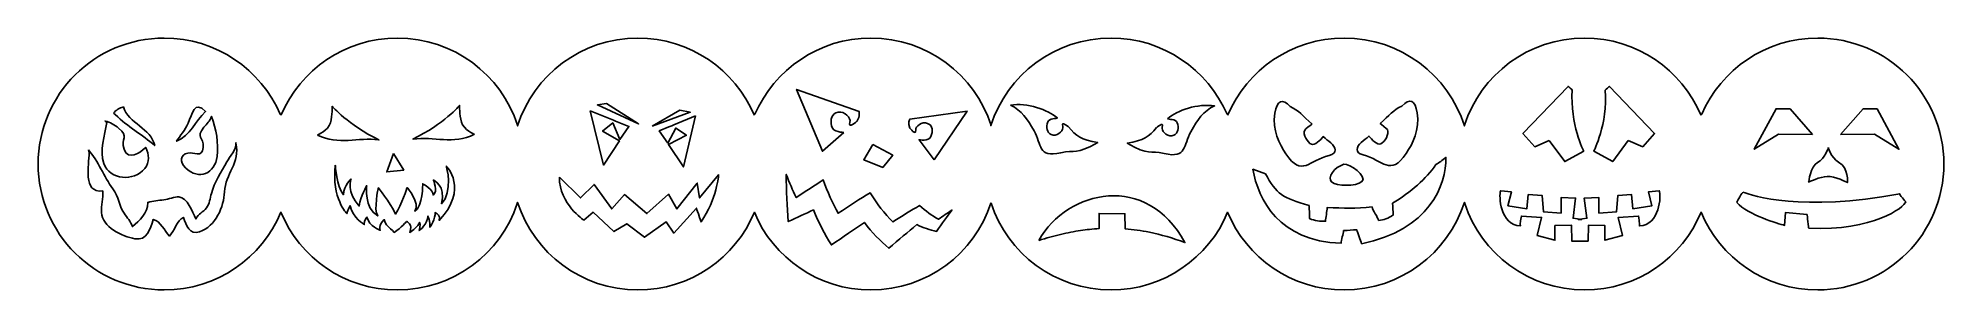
# Model space of a CAD drawing. Header units: centimetres. Extents: x -11.2 to 11.2, y -1.5 to 1.5.
import ezdxf

# ---------------------------------------------------------------- set-up
doc = ezdxf.new("R2010")
doc.units = ezdxf.units.CM
doc.header["$MEASUREMENT"] = 0
doc.layers.add('Camada 1', color=7, linetype='Continuous')

msp = doc.modelspace()

# ---------------------------------------------------------------- linework, layer by layer
at = {"layer": 'Camada 1'}
msp.add_open_spline([(0.00056, -0.46155), (0.19482, -1.05789), (0.75536, -1.48893), (1.41658, -1.48893), (1.41658, -1.48893), (2.03679, -1.48893), (2.56836, -1.10973), (2.79223, -0.57051), (2.79223, -0.57051), (2.79223, -0.57051), (2.7913, -0.57011), (2.7913, -0.57011), (2.7913, -0.57011), (3.01506, -1.10952), (3.54682, -1.48893), (4.16716, -1.48893), (4.16716, -1.48893), (4.83126, -1.48893), (5.39379, -1.05409), (5.5857, -0.45367), (5.5857, -0.45367), (5.5857, -0.45367), (5.58948, -0.46632), (5.58948, -0.46632), (5.58948, -0.46632), (5.78517, -1.06023), (6.34447, -1.48893), (7.00394, -1.48893), (7.00394, -1.48893), (7.62428, -1.48893), (8.15602, -1.10952), (8.3798, -0.57011), (8.3798, -0.57011), (8.3798, -0.57011), (8.37882, -0.57051), (8.37882, -0.57051), (8.37882, -0.57051), (8.60271, -1.10973), (9.13431, -1.48893), (9.75452, -1.48893), (9.75452, -1.48893), (10.57682, -1.48893), (11.24344, -0.82229), (11.24344, -0.00001), (11.24344, -0.00001), (11.24342, 0.82234), (10.5768, 1.48893), (9.7545, 1.48893), (9.7545, 1.48893), (9.14106, 1.48893), (8.61428, 1.11796), (8.38623, 0.58816), (8.38623, 0.58816), (8.38623, 0.58816), (8.37581, 0.57959), (8.37581, 0.57959), (8.37581, 0.57959), (8.1498, 1.11396), (7.62066, 1.48893), (7.00392, 1.48893), (7.00392, 1.48893), (6.34159, 1.48893), (5.7803, 1.05649), (5.58692, 0.45859), (5.58692, 0.45859), (5.58692, 0.45859), (5.58687, 0.44986), (5.58687, 0.44986), (5.58687, 0.44986), (5.3962, 1.05226), (4.83267, 1.48893), (4.16713, 1.48893), (4.16713, 1.48893), (3.55039, 1.48893), (3.02122, 1.11396), (2.79519, 0.57958), (2.79519, 0.57958), (2.79519, 0.57958), (2.78477, 0.58815), (2.78477, 0.58815), (2.78477, 0.58815), (2.55672, 1.11796), (2.02999, 1.48893), (1.41655, 1.48893), (1.41655, 1.48893), (0.75242, 1.48893), (0.18992, 1.05417), (-0.00199, 0.45372), (-0.00199, 0.45372), (-0.00199, 0.45372), (0.00158, 0.45488), (0.00158, 0.45488), (0.00158, 0.45488), (-0.19063, 1.05472), (-0.75287, 1.48893), (-1.41653, 1.48893), (-1.41653, 1.48893), (-2.02997, 1.48893), (-2.55673, 1.11796), (-2.78477, 0.58816), (-2.78477, 0.58816), (-2.78477, 0.58816), (-2.79519, 0.57959), (-2.79519, 0.57959), (-2.79519, 0.57959), (-3.02125, 1.11396), (-3.55039, 1.48893), (-4.16713, 1.48893), (-4.16713, 1.48893), (-4.83266, 1.48893), (-5.3962, 1.05226), (-5.58688, 0.44986), (-5.58688, 0.44986), (-5.58688, 0.44986), (-5.58691, 0.45859), (-5.58691, 0.45859), (-5.58691, 0.45859), (-5.7803, 1.05649), (-6.34159, 1.48893), (-7.00392, 1.48893), (-7.00392, 1.48893), (-7.62066, 1.48893), (-8.1498, 1.11396), (-8.37584, 0.57958), (-8.37584, 0.57958), (-8.37584, 0.57958), (-8.38626, 0.58815), (-8.38626, 0.58815), (-8.38626, 0.58815), (-8.6143, 1.11796), (-9.14109, 1.48893), (-9.7545, 1.48893), (-9.7545, 1.48893), (-10.57682, 1.48893), (-11.24342, 0.82234), (-11.24342, 0.00001), (-11.24342, 0.00001), (-11.24342, -0.82226), (-10.57683, -1.48891), (-9.7545, -1.48891), (-9.7545, -1.48891), (-9.13432, -1.48891), (-8.60269, -1.10971), (-8.37883, -0.57049), (-8.37883, -0.57049), (-8.37883, -0.57049), (-8.37978, -0.57009), (-8.37978, -0.57009), (-8.37978, -0.57009), (-8.156, -1.1095), (-7.62426, -1.48891), (-7.00392, -1.48891), (-7.00392, -1.48891), (-6.34447, -1.48891), (-5.78514, -1.06021), (-5.58948, -0.4663), (-5.58948, -0.4663), (-5.58948, -0.4663), (-5.5857, -0.45365), (-5.5857, -0.45365), (-5.5857, -0.45365), (-5.39382, -1.05407), (-4.83127, -1.48891), (-4.16716, -1.48891), (-4.16716, -1.48891), (-3.54682, -1.48891), (-3.01508, -1.1095), (-2.7913, -0.57009), (-2.7913, -0.57009), (-2.7913, -0.57009), (-2.79225, -0.57049), (-2.79225, -0.57049), (-2.79225, -0.57049), (-2.56839, -1.10971), (-2.03676, -1.48891), (-1.41655, -1.48891), (-1.41655, -1.48891), (-0.75525, -1.48891), (-0.19462, -1.05774), (-0.00047, -0.46127), (-0.00047, -0.46127), (-0.00047, -0.46127), (0.00056, -0.46155), (0.00056, -0.46155)], degree=3, knots=[0, 0, 0, 0, 0.0212766, 0.0212766, 0.0212766, 0.0212766, 0.04255319, 0.04255319, 0.04255319, 0.04255319, 0.06382979, 0.06382979, 0.06382979, 0.06382979, 0.08510638, 0.08510638, 0.08510638, 0.08510638, 0.10638298, 0.10638298, 0.10638298, 0.10638298, 0.12765957, 0.12765957, 0.12765957, 0.12765957, 0.14893617, 0.14893617, 0.14893617, 0.14893617, 0.17021277, 0.17021277, 0.17021277, 0.17021277, 0.19148936, 0.19148936, 0.19148936, 0.19148936, 0.21276596, 0.21276596, 0.21276596, 0.21276596, 0.23404255, 0.23404255, 0.23404255, 0.23404255, 0.25531915, 0.25531915, 0.25531915, 0.25531915, 0.27659574, 0.27659574, 0.27659574, 0.27659574, 0.29787234, 0.29787234, 0.29787234, 0.29787234, 0.31914894, 0.31914894, 0.31914894, 0.31914894, 0.34042553, 0.34042553, 0.34042553, 0.34042553, 0.36170213, 0.36170213, 0.36170213, 0.36170213, 0.38297872, 0.38297872, 0.38297872, 0.38297872, 0.40425532, 0.40425532, 0.40425532, 0.40425532, 0.42553191, 0.42553191, 0.42553191, 0.42553191, 0.44680851, 0.44680851, 0.44680851, 0.44680851, 0.46808511, 0.46808511, 0.46808511, 0.46808511, 0.4893617, 0.4893617, 0.4893617, 0.4893617, 0.5106383, 0.5106383, 0.5106383, 0.5106383, 0.53191489, 0.53191489, 0.53191489, 0.53191489, 0.55319149, 0.55319149, 0.55319149, 0.55319149, 0.57446809, 0.57446809, 0.57446809, 0.57446809, 0.59574468, 0.59574468, 0.59574468, 0.59574468, 0.61702128, 0.61702128, 0.61702128, 0.61702128, 0.63829787, 0.63829787, 0.63829787, 0.63829787, 0.65957447, 0.65957447, 0.65957447, 0.65957447, 0.68085106, 0.68085106, 0.68085106, 0.68085106, 0.70212766, 0.70212766, 0.70212766, 0.70212766, 0.72340426, 0.72340426, 0.72340426, 0.72340426, 0.74468085, 0.74468085, 0.74468085, 0.74468085, 0.76595745, 0.76595745, 0.76595745, 0.76595745, 0.78723404, 0.78723404, 0.78723404, 0.78723404, 0.80851064, 0.80851064, 0.80851064, 0.80851064, 0.82978723, 0.82978723, 0.82978723, 0.82978723, 0.85106383, 0.85106383, 0.85106383, 0.85106383, 0.87234043, 0.87234043, 0.87234043, 0.87234043, 0.89361702, 0.89361702, 0.89361702, 0.89361702, 0.91489362, 0.91489362, 0.91489362, 0.91489362, 0.93617021, 0.93617021, 0.93617021, 0.93617021, 0.95744681, 0.95744681, 0.95744681, 0.95744681, 1, 1, 1, 1], dxfattribs=at)
at = {"layer": 'Camada 1', "color": 7}
for points, knots in [([(6.58704, 0.27939), (6.58704, 0.27939), (6.77037, 0.02838), (6.77037, 0.02838), (6.77037, 0.02838), (6.77037, 0.02838), (6.99347, 0.15189), (6.99347, 0.15189), (6.99347, 0.15189), (6.99347, 0.15189), (6.83012, 0.47066), (6.85803, 0.87309), (6.85803, 0.87309), (6.85406, 0.88105), (6.81019, 0.91691), (6.81019, 0.91691), (6.81019, 0.91691), (6.81019, 0.91691), (6.27629, 0.35909), (6.27629, 0.35909), (6.27629, 0.35909), (6.27629, 0.35909), (6.41575, 0.2037), (6.41575, 0.2037), (6.41575, 0.2037), (6.41575, 0.2037), (6.58704, 0.27939), (6.58704, 0.27939)], [0, 0, 0, 0, 0.125, 0.125, 0.125, 0.125, 0.25, 0.25, 0.25, 0.25, 0.375, 0.375, 0.375, 0.375, 0.5, 0.5, 0.5, 0.5, 0.625, 0.625, 0.625, 0.625, 0.75, 0.75, 0.75, 0.75, 1, 1, 1, 1]), ([(7.51941, 0.27939), (7.51941, 0.27939), (7.33611, 0.02838), (7.33611, 0.02838), (7.33611, 0.02838), (7.33611, 0.02838), (7.11296, 0.15189), (7.11296, 0.15189), (7.11296, 0.15189), (7.11296, 0.15189), (7.27637, 0.47066), (7.24845, 0.87309), (7.24845, 0.87309), (7.25242, 0.88105), (7.29626, 0.91691), (7.29626, 0.91691), (7.29626, 0.91691), (7.29626, 0.91691), (7.83019, 0.35909), (7.83019, 0.35909), (7.83019, 0.35909), (7.83019, 0.35909), (7.69073, 0.2037), (7.69073, 0.2037), (7.69073, 0.2037), (7.69073, 0.2037), (7.51941, 0.27939), (7.51941, 0.27939)], [0, 0, 0, 0, 0.125, 0.125, 0.125, 0.125, 0.25, 0.25, 0.25, 0.25, 0.375, 0.375, 0.375, 0.375, 0.5, 0.5, 0.5, 0.5, 0.625, 0.625, 0.625, 0.625, 0.75, 0.75, 0.75, 0.75, 1, 1, 1, 1]), ([(-9.47301, 0.48116), (-9.50741, 0.40398), (-9.56879, 0.33246), (-9.6102, 0.2696), (-9.6102, 0.2696), (-9.44693, 0.33702), (-9.38999, 0.50677), (-9.26701, 0.61914), (-9.26701, 0.61914), (-9.40252, 0.76228), (-9.42417, 0.59077), (-9.47301, 0.48116)], [0, 0, 0, 0, 0.25, 0.25, 0.25, 0.25, 0.5, 0.5, 0.5, 0.5, 1, 1, 1, 1]), ([(-7.94758, 0.3423), (-7.94758, 0.3423), (-7.82092, 0.39474), (-7.7947, 0.48647), (-7.7947, 0.48647), (-7.76851, 0.57823), (-7.77287, 0.68306), (-7.77287, 0.68306), (-7.77287, 0.68306), (-7.77287, 0.68306), (-7.58941, 0.46465), (-7.22243, 0.28552), (-7.22243, 0.28552), (-7.47144, 0.32048), (-7.69419, 0.21565), (-7.94758, 0.3423)], [0, 0, 0, 0, 0.2, 0.2, 0.2, 0.2, 0.4, 0.4, 0.4, 0.4, 0.6, 0.6, 0.6, 0.6, 1, 1, 1, 1]), ([(-6.09539, 0.35109), (-6.09539, 0.35109), (-6.22202, 0.40348), (-6.24827, 0.49521), (-6.24827, 0.49521), (-6.27446, 0.58694), (-6.27007, 0.6918), (-6.27007, 0.6918), (-6.27007, 0.6918), (-6.27007, 0.6918), (-6.45359, 0.47339), (-6.82054, 0.29432), (-6.82054, 0.29432), (-6.57154, 0.32923), (-6.34878, 0.22438), (-6.09539, 0.35109)], [0, 0, 0, 0, 0.2, 0.2, 0.2, 0.2, 0.4, 0.4, 0.4, 0.4, 0.6, 0.6, 0.6, 0.6, 1, 1, 1, 1]), ([(-4.53842, 0.71619), (-4.53842, 0.71619), (-4.15803, 0.4733), (-4.15803, 0.4733), (-4.15803, 0.4733), (-4.15803, 0.4733), (-4.64383, 0.69785), (-4.64383, 0.69785), (-4.64383, 0.69785), (-4.64383, 0.69785), (-4.53842, 0.71619), (-4.53842, 0.71619)], [0, 0, 0, 0, 0.25, 0.25, 0.25, 0.25, 0.5, 0.5, 0.5, 0.5, 1, 1, 1, 1]), ([(-1.7353, 0.37382), (-1.7353, 0.37382), (-1.86749, 0.37199), (-1.88241, 0.44968), (-1.88241, 0.44968), (-1.89733, 0.52715), (-1.88342, 0.59742), (-1.80433, 0.61261), (-1.80433, 0.61261), (-1.72519, 0.62777), (-1.65116, 0.54104), (-1.66487, 0.49431), (-1.66487, 0.49431), (-1.69014, 0.40761), (-1.58084, 0.50884), (-1.58449, 0.50381), (-1.58449, 0.50381), (-1.53983, 0.56609), (-1.55708, 0.62102), (-1.55708, 0.62102), (-1.55708, 0.62102), (-1.55708, 0.62102), (-2.29437, 0.88068), (-2.29437, 0.88068), (-2.29437, 0.88068), (-2.29437, 0.88068), (-1.98859, 0.14987), (-1.98859, 0.14987), (-1.98859, 0.14987), (-1.98859, 0.14987), (-1.7353, 0.37382), (-1.7353, 0.37382)], [0, 0, 0, 0, 0.11111111, 0.11111111, 0.11111111, 0.11111111, 0.22222222, 0.22222222, 0.22222222, 0.22222222, 0.33333333, 0.33333333, 0.33333333, 0.33333333, 0.44444444, 0.44444444, 0.44444444, 0.44444444, 0.55555556, 0.55555556, 0.55555556, 0.55555556, 0.66666667, 0.66666667, 0.66666667, 0.66666667, 0.77777778, 0.77777778, 0.77777778, 0.77777778, 1, 1, 1, 1]), ([(0.22815, 0.69574), (0.3646, 0.63351), (0.42696, 0.53569), (0.50961, 0.39054), (0.50961, 0.39054), (0.59959, 0.23266), (0.54938, 0.06849), (0.82346, 0.13207), (0.82346, 0.13207), (0.99515, 0.17189), (0.99888, 0.10283), (1.2587, 0.25587), (1.2587, 0.25587), (1.06698, 0.2813), (1.00174, 0.33334), (0.91432, 0.43983), (0.91432, 0.43983), (0.91757, 0.43578), (0.82264, 0.51698), (0.84661, 0.44517), (0.84661, 0.44517), (0.85952, 0.40641), (0.80025, 0.33143), (0.73353, 0.34156), (0.73353, 0.34156), (0.6668, 0.3518), (0.65283, 0.41022), (0.66289, 0.47562), (0.66289, 0.47562), (0.67292, 0.54121), (0.73816, 0.52922), (0.7837, 0.54391), (0.7837, 0.54391), (0.66887, 0.64541), (0.42807, 0.72539), (0.22815, 0.69574)], [0, 0, 0, 0, 0.1, 0.1, 0.1, 0.1, 0.2, 0.2, 0.2, 0.2, 0.3, 0.3, 0.3, 0.3, 0.4, 0.4, 0.4, 0.4, 0.5, 0.5, 0.5, 0.5, 0.6, 0.6, 0.6, 0.6, 0.7, 0.7, 0.7, 0.7, 0.8, 0.8, 0.8, 0.8, 1, 1, 1, 1]), ([(2.08312, 0.53548), (2.12871, 0.5208), (2.19395, 0.53275), (2.20396, 0.46716), (2.20396, 0.46716), (2.21399, 0.40175), (2.2001, 0.34333), (2.13332, 0.33315), (2.13332, 0.33315), (2.06659, 0.32296), (2.0073, 0.39795), (2.02029, 0.43676), (2.02029, 0.43676), (2.04421, 0.50857), (1.9493, 0.42739), (1.95258, 0.43139), (1.95258, 0.43139), (1.86516, 0.3249), (1.79986, 0.27285), (1.60815, 0.24745), (1.60815, 0.24745), (1.86797, 0.09439), (1.87173, 0.16347), (2.04339, 0.12365), (2.04339, 0.12365), (2.31747, 0.06007), (2.26723, 0.22424), (2.35721, 0.38212), (2.35721, 0.38212), (2.43987, 0.52724), (2.5022, 0.62511), (2.6387, 0.68729), (2.6387, 0.68729), (2.4388, 0.71688), (2.19797, 0.63692), (2.08312, 0.53548)], [0, 0, 0, 0, 0.1, 0.1, 0.1, 0.1, 0.2, 0.2, 0.2, 0.2, 0.3, 0.3, 0.3, 0.3, 0.4, 0.4, 0.4, 0.4, 0.5, 0.5, 0.5, 0.5, 0.6, 0.6, 0.6, 0.6, 0.7, 0.7, 0.7, 0.7, 0.8, 0.8, 0.8, 0.8, 1, 1, 1, 1]), ([(3.53131, 0.67785), (3.62812, 0.6375), (3.68146, 0.56538), (3.78653, 0.47362), (3.78653, 0.47362), (3.78216, 0.46804), (3.70612, 0.40697), (3.70266, 0.40049), (3.70266, 0.40049), (3.67501, 0.34839), (3.7351, 0.2547), (3.78055, 0.23253), (3.78055, 0.23253), (3.81952, 0.21348), (3.88884, 0.28632), (3.91948, 0.32392), (3.91948, 0.32392), (3.94858, 0.29958), (3.97875, 0.2746), (4.00989, 0.24894), (4.00989, 0.24894), (4.07104, 0.19877), (4.08998, 0.1262), (3.98949, 0.10143), (3.98949, 0.10143), (3.756, 0.04412), (3.66588, -0.16077), (3.48067, 0.11858), (3.48067, 0.11858), (3.40444, 0.23352), (3.31721, 0.40187), (3.3496, 0.5992), (3.3496, 0.5992), (3.37447, 0.75106), (3.43781, 0.77876), (3.53131, 0.67785), (3.53131, 0.67785), (3.53131, 0.67785), (3.53131, 0.67785), (3.53131, 0.67785)], [0, 0, 0, 0, 0.09090909, 0.09090909, 0.09090909, 0.09090909, 0.18181818, 0.18181818, 0.18181818, 0.18181818, 0.27272727, 0.27272727, 0.27272727, 0.27272727, 0.36363636, 0.36363636, 0.36363636, 0.36363636, 0.45454545, 0.45454545, 0.45454545, 0.45454545, 0.54545455, 0.54545455, 0.54545455, 0.54545455, 0.63636364, 0.63636364, 0.63636364, 0.63636364, 0.72727273, 0.72727273, 0.72727273, 0.72727273, 0.81818182, 0.81818182, 0.81818182, 0.81818182, 1, 1, 1, 1]), ([(4.84799, 0.6833), (4.94147, 0.78419), (5.00484, 0.75648), (5.02973, 0.60472), (5.02973, 0.60472), (5.06212, 0.40734), (4.97483, 0.23896), (4.89866, 0.12402), (4.89866, 0.12402), (4.71345, -0.1553), (4.62333, 0.04957), (4.38984, 0.10693), (4.38984, 0.10693), (4.28932, 0.13164), (4.3083, 0.20424), (4.36941, 0.25438), (4.36941, 0.25438), (4.40058, 0.28004), (4.43069, 0.3051), (4.45984, 0.32939), (4.45984, 0.32939), (4.49051, 0.29174), (4.55977, 0.21895), (4.59875, 0.23803), (4.59875, 0.23803), (4.64423, 0.2602), (4.70432, 0.35389), (4.67664, 0.40596), (4.67664, 0.40596), (4.67315, 0.4125), (4.59716, 0.47348), (4.59282, 0.47909), (4.59282, 0.47909), (4.69781, 0.5708), (4.7512, 0.64295), (4.84799, 0.6833), (4.84799, 0.6833), (4.84799, 0.6833), (4.84799, 0.6833), (4.84799, 0.6833)], [0, 0, 0, 0, 0.09090909, 0.09090909, 0.09090909, 0.09090909, 0.18181818, 0.18181818, 0.18181818, 0.18181818, 0.27272727, 0.27272727, 0.27272727, 0.27272727, 0.36363636, 0.36363636, 0.36363636, 0.36363636, 0.45454545, 0.45454545, 0.45454545, 0.45454545, 0.54545455, 0.54545455, 0.54545455, 0.54545455, 0.63636364, 0.63636364, 0.63636364, 0.63636364, 0.72727273, 0.72727273, 0.72727273, 0.72727273, 0.81818182, 0.81818182, 0.81818182, 0.81818182, 1, 1, 1, 1]), ([(-10.43321, 0.49095), (-10.45686, 0.33956), (-10.521, 0.15646), (-10.46827, 0.0061), (-10.46827, 0.0061), (-10.39868, -0.19234), (-10.11323, -0.21044), (-9.98519, -0.05359), (-9.98519, -0.05359), (-9.92182, 0.02404), (-9.93407, 0.1091), (-9.97307, 0.19562), (-9.97307, 0.19562), (-10.04541, 0.12971), (-10.1778, 0.03462), (-10.2299, 0.17623), (-10.2299, 0.17623), (-10.27491, 0.29855), (-10.16307, 0.32416), (-10.29306, 0.42351), (-10.29306, 0.42351), (-10.34248, 0.46129), (-10.39162, 0.49336), (-10.453, 0.5081), (-10.453, 0.5081), (-10.453, 0.5081), (-10.43321, 0.49095), (-10.43321, 0.49095)], [0, 0, 0, 0, 0.125, 0.125, 0.125, 0.125, 0.25, 0.25, 0.25, 0.25, 0.375, 0.375, 0.375, 0.375, 0.5, 0.5, 0.5, 0.5, 0.625, 0.625, 0.625, 0.625, 0.75, 0.75, 0.75, 0.75, 1, 1, 1, 1]), ([(-10.35209, 0.60054), (-10.32592, 0.63967), (-10.28195, 0.66089), (-10.23782, 0.67449), (-10.23782, 0.67449), (-10.1807, 0.47978), (-9.90765, 0.42165), (-9.86645, 0.21681), (-9.86645, 0.21681), (-10.01583, 0.34833), (-10.18628, 0.43935), (-10.33233, 0.58339), (-10.33233, 0.58339), (-10.33233, 0.58339), (-10.35209, 0.60054), (-10.35209, 0.60054)], [0, 0, 0, 0, 0.2, 0.2, 0.2, 0.2, 0.4, 0.4, 0.4, 0.4, 0.6, 0.6, 0.6, 0.6, 1, 1, 1, 1]), ([(-9.29524, 0.19498), (-9.28259, 0.32775), (-9.39372, 0.30539), (-9.28651, 0.43395), (-9.28651, 0.43395), (-9.25071, 0.47689), (-9.21547, 0.50637), (-9.19618, 0.5614), (-9.19618, 0.5614), (-9.19592, 0.56542), (-9.19607, 0.56547), (-9.1966, 0.56161), (-9.1966, 0.56161), (-9.14472, 0.41104), (-9.11037, 0.24747), (-9.13085, 0.08742), (-9.13085, 0.08742), (-9.15625, -0.1112), (-9.34567, -0.19971), (-9.50378, -0.04559), (-9.50378, -0.04559), (-9.57897, 0.02773), (-9.56889, 0.1094), (-9.47558, 0.1298), (-9.47558, 0.1298), (-9.41089, 0.14392), (-9.30754, 0.06605), (-9.29524, 0.19498)], [0, 0, 0, 0, 0.125, 0.125, 0.125, 0.125, 0.25, 0.25, 0.25, 0.25, 0.375, 0.375, 0.375, 0.375, 0.5, 0.5, 0.5, 0.5, 0.625, 0.625, 0.625, 0.625, 0.75, 0.75, 0.75, 0.75, 1, 1, 1, 1]), ([(-4.729, 0.62742), (-4.729, 0.62742), (-4.45548, 0.5173), (-4.45548, 0.5173), (-4.45548, 0.5173), (-4.45548, 0.5173), (-4.43114, 0.50746), (-4.43114, 0.50746), (-4.43114, 0.50746), (-4.43114, 0.50746), (-4.39293, 0.49203), (-4.39293, 0.49203), (-4.39293, 0.49203), (-4.39293, 0.49203), (-4.27196, 0.44335), (-4.27196, 0.44335), (-4.27196, 0.44335), (-4.27196, 0.44335), (-4.37893, 0.28968), (-4.37893, 0.28968), (-4.37893, 0.28968), (-4.37893, 0.28968), (-4.46397, 0.48476), (-4.46397, 0.48476), (-4.46397, 0.48476), (-4.46397, 0.48476), (-4.58256, 0.38853), (-4.58256, 0.38853), (-4.58256, 0.38853), (-4.58256, 0.38853), (-4.38396, 0.27245), (-4.38396, 0.27245), (-4.38396, 0.27245), (-4.38396, 0.27245), (-4.57044, -0.01213), (-4.57044, -0.01213), (-4.57044, -0.01213), (-4.57044, -0.01213), (-4.729, 0.62742), (-4.729, 0.62742)], [0, 0, 0, 0, 0.09090909, 0.09090909, 0.09090909, 0.09090909, 0.18181818, 0.18181818, 0.18181818, 0.18181818, 0.27272727, 0.27272727, 0.27272727, 0.27272727, 0.36363636, 0.36363636, 0.36363636, 0.36363636, 0.45454545, 0.45454545, 0.45454545, 0.45454545, 0.54545455, 0.54545455, 0.54545455, 0.54545455, 0.63636364, 0.63636364, 0.63636364, 0.63636364, 0.72727273, 0.72727273, 0.72727273, 0.72727273, 0.81818182, 0.81818182, 0.81818182, 0.81818182, 1, 1, 1, 1]), ([(-3.99764, 0.44578), (-3.99764, 0.44578), (-3.54849, 0.6108), (-3.54849, 0.6108), (-3.54849, 0.6108), (-3.54849, 0.6108), (-3.67228, 0.63824), (-3.67228, 0.63824), (-3.67228, 0.63824), (-3.67228, 0.63824), (-3.99764, 0.44578), (-3.99764, 0.44578)], [0, 0, 0, 0, 0.25, 0.25, 0.25, 0.25, 0.5, 0.5, 0.5, 0.5, 1, 1, 1, 1]), ([(-3.48578, 0.56768), (-3.48578, 0.56768), (-3.74187, 0.46192), (-3.74187, 0.46192), (-3.74187, 0.46192), (-3.74187, 0.46192), (-3.7647, 0.45248), (-3.7647, 0.45248), (-3.7647, 0.45248), (-3.7647, 0.45248), (-3.80047, 0.43771), (-3.80047, 0.43771), (-3.80047, 0.43771), (-3.80047, 0.43771), (-3.91369, 0.39096), (-3.91369, 0.39096), (-3.91369, 0.39096), (-3.91369, 0.39096), (-3.81193, 0.24745), (-3.81193, 0.24745), (-3.81193, 0.24745), (-3.81193, 0.24745), (-3.71978, 0.42456), (-3.71978, 0.42456), (-3.71978, 0.42456), (-3.71978, 0.42456), (-3.59429, 0.34037), (-3.59429, 0.34037), (-3.59429, 0.34037), (-3.59429, 0.34037), (-3.80704, 0.23136), (-3.80704, 0.23136), (-3.80704, 0.23136), (-3.80704, 0.23136), (-3.62953, -0.03444), (-3.62953, -0.03444), (-3.62953, -0.03444), (-3.62953, -0.03444), (-3.48578, 0.56768), (-3.48578, 0.56768)], [0, 0, 0, 0, 0.09090909, 0.09090909, 0.09090909, 0.09090909, 0.18181818, 0.18181818, 0.18181818, 0.18181818, 0.27272727, 0.27272727, 0.27272727, 0.27272727, 0.36363636, 0.36363636, 0.36363636, 0.36363636, 0.45454545, 0.45454545, 0.45454545, 0.45454545, 0.54545455, 0.54545455, 0.54545455, 0.54545455, 0.63636364, 0.63636364, 0.63636364, 0.63636364, 0.72727273, 0.72727273, 0.72727273, 0.72727273, 0.81818182, 0.81818182, 0.81818182, 0.81818182, 1, 1, 1, 1]), ([(-0.66961, 0.05092), (-0.66961, 0.05092), (-0.28168, 0.62615), (-0.28168, 0.62615), (-0.28168, 0.62615), (-0.28168, 0.62615), (-0.95941, 0.52952), (-0.95941, 0.52952), (-0.95941, 0.52952), (-0.95941, 0.52952), (-0.98367, 0.48531), (-0.95597, 0.42422), (-0.95597, 0.42422), (-0.95827, 0.42914), (-0.88175, 0.32341), (-0.88861, 0.40223), (-0.88861, 0.40223), (-0.89237, 0.44467), (-0.81387, 0.50653), (-0.74851, 0.47989), (-0.74851, 0.47989), (-0.68318, 0.45327), (-0.68326, 0.39057), (-0.70938, 0.32664), (-0.70938, 0.32664), (-0.73547, 0.26243), (-0.84876, 0.28666), (-0.84876, 0.28666), (-0.84876, 0.28666), (-0.84876, 0.28666), (-0.66961, 0.05092), (-0.66961, 0.05092)], [0, 0, 0, 0, 0.11111111, 0.11111111, 0.11111111, 0.11111111, 0.22222222, 0.22222222, 0.22222222, 0.22222222, 0.33333333, 0.33333333, 0.33333333, 0.33333333, 0.44444444, 0.44444444, 0.44444444, 0.44444444, 0.55555556, 0.55555556, 0.55555556, 0.55555556, 0.66666667, 0.66666667, 0.66666667, 0.66666667, 0.77777778, 0.77777778, 0.77777778, 0.77777778, 1, 1, 1, 1]), ([(9.69444, 0.34802), (9.69444, 0.34802), (9.42771, 0.65353), (9.42771, 0.65353), (9.42771, 0.65353), (9.42771, 0.65353), (9.26282, 0.65353), (9.26282, 0.65353), (9.26282, 0.65353), (9.26282, 0.65353), (9.00583, 0.17345), (9.00583, 0.17345), (9.00583, 0.17345), (9.00583, 0.17345), (9.29193, 0.35286), (9.29193, 0.35286), (9.29193, 0.35286), (9.29193, 0.35286), (9.69444, 0.34802), (9.69444, 0.34802)], [0, 0, 0, 0, 0.16666667, 0.16666667, 0.16666667, 0.16666667, 0.33333333, 0.33333333, 0.33333333, 0.33333333, 0.5, 0.5, 0.5, 0.5, 0.66666667, 0.66666667, 0.66666667, 0.66666667, 1, 1, 1, 1]), ([(10.02416, 0.34802), (10.02416, 0.34802), (10.29089, 0.65353), (10.29089, 0.65353), (10.29089, 0.65353), (10.29089, 0.65353), (10.45578, 0.65353), (10.45578, 0.65353), (10.45578, 0.65353), (10.45578, 0.65353), (10.71277, 0.17345), (10.71277, 0.17345), (10.71277, 0.17345), (10.71277, 0.17345), (10.42667, 0.35286), (10.42667, 0.35286), (10.42667, 0.35286), (10.42667, 0.35286), (10.02416, 0.34802), (10.02416, 0.34802)], [0, 0, 0, 0, 0.16666667, 0.16666667, 0.16666667, 0.16666667, 0.33333333, 0.33333333, 0.33333333, 0.33333333, 0.5, 0.5, 0.5, 0.5, 0.66666667, 0.66666667, 0.66666667, 0.66666667, 1, 1, 1, 1]), ([(-10.65019, 0.16556), (-10.52965, 0.03541), (-10.4703, -0.14993), (-10.36134, -0.29296), (-10.36134, -0.29296), (-10.28406, -0.3944), (-10.29898, -0.48238), (-10.22852, -0.58191), (-10.22852, -0.58191), (-10.19264, -0.63258), (-10.14973, -0.68039), (-10.13129, -0.74071), (-10.13129, -0.74071), (-10.04382, -0.66737), (-9.94592, -0.58088), (-9.94934, -0.45507), (-9.94934, -0.45507), (-9.88351, -0.43367), (-9.82551, -0.43046), (-9.75813, -0.42388), (-9.75813, -0.42388), (-9.70786, -0.41893), (-9.62838, -0.38298), (-9.58231, -0.3875), (-9.58231, -0.3875), (-9.48444, -0.39713), (-9.4229, -0.56329), (-9.38128, -0.64825), (-9.38128, -0.64825), (-9.38178, -0.65211), (-9.38194, -0.65211), (-9.38184, -0.64822), (-9.38184, -0.64822), (-9.3543, -0.58681), (-9.29487, -0.56935), (-9.25693, -0.51876), (-9.25693, -0.51876), (-9.21759, -0.46629), (-9.21624, -0.40875), (-9.19896, -0.34726), (-9.19896, -0.34726), (-9.16314, -0.21984), (-9.08172, -0.09167), (-9.01732, 0.02466), (-9.01732, 0.02466), (-8.97795, 0.09578), (-8.90564, 0.16097), (-8.90934, 0.24762), (-8.90934, 0.24762), (-8.90913, 0.25156), (-8.90921, 0.25167), (-8.90958, 0.24791), (-8.90958, 0.24791), (-8.85407, 0.00817), (-9.03568, -0.11274), (-9.04431, -0.3302), (-9.04431, -0.3302), (-9.05116, -0.50292), (-9.14644, -0.73689), (-9.33929, -0.80182), (-9.33929, -0.80182), (-9.45452, -0.84061), (-9.49579, -0.72591), (-9.52839, -0.63241), (-9.52839, -0.63241), (-9.60636, -0.66109), (-9.6306, -0.79561), (-9.69457, -0.85154), (-9.69457, -0.85154), (-9.7486, -0.78971), (-9.80244, -0.67427), (-9.88417, -0.65466), (-9.88417, -0.65466), (-9.92277, -0.76944), (-9.96082, -0.909), (-10.10068, -0.88432), (-10.10068, -0.88432), (-10.25192, -0.8576), (-10.48822, -0.74041), (-10.49634, -0.57391), (-10.49634, -0.57391), (-10.50047, -0.48895), (-10.47422, -0.40519), (-10.48084, -0.31893), (-10.48084, -0.31893), (-10.72407, -0.34483), (-10.63943, -0.01344), (-10.64194, 0.13356), (-10.64194, 0.13356), (-10.64194, 0.13356), (-10.65019, 0.16556), (-10.65019, 0.16556)], [0, 0, 0, 0, 0.04166667, 0.04166667, 0.04166667, 0.04166667, 0.08333333, 0.08333333, 0.08333333, 0.08333333, 0.125, 0.125, 0.125, 0.125, 0.16666667, 0.16666667, 0.16666667, 0.16666667, 0.20833333, 0.20833333, 0.20833333, 0.20833333, 0.25, 0.25, 0.25, 0.25, 0.29166667, 0.29166667, 0.29166667, 0.29166667, 0.33333333, 0.33333333, 0.33333333, 0.33333333, 0.375, 0.375, 0.375, 0.375, 0.41666667, 0.41666667, 0.41666667, 0.41666667, 0.45833333, 0.45833333, 0.45833333, 0.45833333, 0.5, 0.5, 0.5, 0.5, 0.54166667, 0.54166667, 0.54166667, 0.54166667, 0.58333333, 0.58333333, 0.58333333, 0.58333333, 0.625, 0.625, 0.625, 0.625, 0.66666667, 0.66666667, 0.66666667, 0.66666667, 0.70833333, 0.70833333, 0.70833333, 0.70833333, 0.75, 0.75, 0.75, 0.75, 0.79166667, 0.79166667, 0.79166667, 0.79166667, 0.83333333, 0.83333333, 0.83333333, 0.83333333, 0.875, 0.875, 0.875, 0.875, 0.91666667, 0.91666667, 0.91666667, 0.91666667, 1, 1, 1, 1]), ([(-1.39449, 0.22943), (-1.39449, 0.22943), (-1.50066, 0.05121), (-1.50066, 0.05121), (-1.50066, 0.05121), (-1.50066, 0.05121), (-1.27693, -0.03975), (-1.27693, -0.03975), (-1.27693, -0.03975), (-1.27693, -0.03975), (-1.1594, 0.10429), (-1.1594, 0.10429), (-1.1594, 0.10429), (-1.1594, 0.10429), (-1.39449, 0.22943), (-1.39449, 0.22943)], [0, 0, 0, 0, 0.2, 0.2, 0.2, 0.2, 0.4, 0.4, 0.4, 0.4, 0.6, 0.6, 0.6, 0.6, 1, 1, 1, 1]), ([(-7.05205, 0.12389), (-7.05205, 0.12389), (-7.13068, -0.09452), (-7.13068, -0.09452), (-7.13068, -0.09452), (-7.13068, -0.09452), (-6.92973, -0.07267), (-6.92973, -0.07267), (-6.92973, -0.07267), (-6.92973, -0.07267), (-7.05205, 0.12389), (-7.05205, 0.12389)], [0, 0, 0, 0, 0.25, 0.25, 0.25, 0.25, 0.5, 0.5, 0.5, 0.5, 1, 1, 1, 1]), ([(3.2371, -0.11431), (3.36767, -0.35685), (3.44258, -0.4026), (3.75328, -0.49124), (3.75328, -0.49124), (3.75442, -0.53146), (3.75825, -0.60456), (3.75939, -0.64486), (3.75939, -0.64486), (3.81749, -0.67344), (3.88195, -0.67629), (3.94788, -0.67762), (3.94788, -0.67762), (3.94788, -0.63619), (3.96627, -0.55729), (3.96627, -0.51577), (3.96627, -0.51577), (4.16569, -0.5204), (4.29882, -0.52979), (4.49676, -0.50757), (4.49676, -0.50757), (4.50486, -0.5475), (4.56441, -0.62748), (4.57254, -0.66738), (4.57254, -0.66738), (4.63649, -0.66595), (4.68478, -0.63894), (4.74666, -0.60179), (4.74666, -0.60179), (4.74084, -0.56067), (4.74227, -0.50572), (4.73645, -0.46458), (4.73645, -0.46458), (4.95272, -0.33485), (5.13494, -0.17351), (5.25054, -0.0078), (5.25054, -0.0078), (5.28536, 0.01884), (5.32428, 0.04133), (5.3673, 0.07822), (5.3673, 0.07822), (5.37741, -0.24619), (5.16749, -0.78236), (4.37186, -0.94183), (4.37186, -0.94183), (4.36612, -0.90288), (4.32225, -0.81692), (4.31651, -0.77797), (4.31651, -0.77797), (4.25841, -0.77908), (4.21904, -0.78511), (4.16088, -0.7862), (4.16088, -0.7862), (4.16093, -0.82763), (4.13008, -0.89629), (4.13014, -0.93775), (4.13014, -0.93775), (3.39367, -0.90812), (3.15446, -0.42726), (3.08964, -0.06111), (3.08964, -0.06111), (3.08964, -0.06111), (3.2371, -0.11431), (3.2371, -0.11431)], [0, 0, 0, 0, 0.05882353, 0.05882353, 0.05882353, 0.05882353, 0.11764706, 0.11764706, 0.11764706, 0.11764706, 0.17647059, 0.17647059, 0.17647059, 0.17647059, 0.23529412, 0.23529412, 0.23529412, 0.23529412, 0.29411765, 0.29411765, 0.29411765, 0.29411765, 0.35294118, 0.35294118, 0.35294118, 0.35294118, 0.41176471, 0.41176471, 0.41176471, 0.41176471, 0.47058824, 0.47058824, 0.47058824, 0.47058824, 0.52941176, 0.52941176, 0.52941176, 0.52941176, 0.58823529, 0.58823529, 0.58823529, 0.58823529, 0.64705882, 0.64705882, 0.64705882, 0.64705882, 0.70588235, 0.70588235, 0.70588235, 0.70588235, 0.76470588, 0.76470588, 0.76470588, 0.76470588, 0.82352941, 0.82352941, 0.82352941, 0.82352941, 0.88235294, 0.88235294, 0.88235294, 0.88235294, 1, 1, 1, 1]), ([(4.16287, -0.00372), (4.22574, 0.01493), (4.44558, -0.15115), (4.37599, -0.20851), (4.37599, -0.20851), (4.3063, -0.2659), (4.07683, -0.2659), (4.01949, -0.21258), (4.01949, -0.21258), (3.96216, -0.15935), (4.05231, -0.03647), (4.16287, -0.00372)], [0, 0, 0, 0, 0.25, 0.25, 0.25, 0.25, 0.5, 0.5, 0.5, 0.5, 1, 1, 1, 1]), ([(9.88198, 0.19419), (9.88198, 0.19419), (9.83824, 0.06293), (9.75358, 0.01782), (9.75358, 0.01782), (9.66653, -0.02856), (9.64772, -0.21358), (9.64772, -0.21358), (9.64772, -0.21358), (9.64772, -0.21358), (9.78319, -0.15011), (9.8678, -0.14587), (9.8678, -0.14587), (9.95244, -0.14161), (10.10487, -0.21919), (10.10487, -0.21919), (10.10487, -0.21919), (10.10487, -0.21919), (10.12416, -0.04954), (10.00189, 0.02349), (10.00189, 0.02349), (9.90735, 0.07989), (9.88198, 0.19419), (9.88198, 0.19419)], [0, 0, 0, 0, 0.14285714, 0.14285714, 0.14285714, 0.14285714, 0.28571429, 0.28571429, 0.28571429, 0.28571429, 0.42857143, 0.42857143, 0.42857143, 0.42857143, 0.57142857, 0.57142857, 0.57142857, 0.57142857, 0.71428571, 0.71428571, 0.71428571, 0.71428571, 1, 1, 1, 1]), ([(-7.73679, -0.01496), (-7.73679, -0.01496), (-7.72044, -0.26409), (-7.64178, -0.36313), (-7.64178, -0.36313), (-7.63196, -0.25042), (-7.55005, -0.17559), (-7.55005, -0.17559), (-7.55005, -0.17559), (-7.55005, -0.17559), (-7.60903, -0.33617), (-7.45504, -0.49682), (-7.45504, -0.49682), (-7.43866, -0.38064), (-7.36659, -0.25417), (-7.36659, -0.25417), (-7.36659, -0.25417), (-7.36659, -0.25417), (-7.39606, -0.53442), (-7.23554, -0.61302), (-7.23554, -0.61302), (-7.28795, -0.5447), (-7.22898, -0.28155), (-7.22898, -0.28155), (-7.22898, -0.28155), (-7.22898, -0.28155), (-7.09791, -0.43877), (-7.02583, -0.59254), (-7.02583, -0.59254), (-6.95704, -0.48319), (-6.88822, -0.27811), (-6.88822, -0.27811), (-6.88822, -0.27811), (-6.88822, -0.27811), (-6.73423, -0.46607), (-6.79652, -0.55836), (-6.79652, -0.55836), (-6.70476, -0.50367), (-6.70476, -0.23369), (-6.70476, -0.23369), (-6.70476, -0.23369), (-6.70476, -0.23369), (-6.5726, -0.306), (-6.58244, -0.36754), (-6.58244, -0.36754), (-6.52016, -0.32653), (-6.58027, -0.18926), (-6.58027, -0.18926), (-6.58027, -0.18926), (-6.58027, -0.18926), (-6.42623, -0.25422), (-6.48521, -0.46951), (-6.48521, -0.46951), (-6.34106, -0.32941), (-6.42623, -0.02525), (-6.42623, -0.02525), (-6.42623, -0.02525), (-6.42623, -0.02525), (-6.15927, -0.29179), (-6.50979, -0.66776), (-6.50979, -0.66776), (-6.49675, -0.6028), (-6.52786, -0.59595), (-6.55895, -0.57378), (-6.55895, -0.57378), (-6.55239, -0.6421), (-6.61957, -0.74803), (-6.61957, -0.74803), (-6.61957, -0.74803), (-6.61957, -0.74803), (-6.61957, -0.66432), (-6.64415, -0.61479), (-6.64415, -0.61479), (-6.64084, -0.70702), (-6.74734, -0.78732), (-6.74734, -0.78732), (-6.74734, -0.78732), (-6.74734, -0.78732), (-6.72607, -0.71046), (-6.74409, -0.68993), (-6.74409, -0.68993), (-6.76375, -0.73782), (-6.81944, -0.78394), (-6.85873, -0.8078), (-6.85873, -0.8078), (-6.81613, -0.71557), (-6.89477, -0.678), (-6.89477, -0.678), (-6.89477, -0.678), (-6.89477, -0.678), (-6.96033, -0.75317), (-7.04222, -0.8078), (-7.04222, -0.8078), (-7.1012, -0.74631), (-7.14705, -0.72237), (-7.16017, -0.65744), (-7.16017, -0.65744), (-7.23555, -0.72581), (-7.20605, -0.78391), (-7.20605, -0.78391), (-7.20605, -0.78391), (-7.20605, -0.78391), (-7.3371, -0.73949), (-7.36332, -0.62669), (-7.36332, -0.62669), (-7.39608, -0.65405), (-7.39608, -0.71554), (-7.39608, -0.71554), (-7.39608, -0.71554), (-7.39608, -0.71554), (-7.53044, -0.63696), (-7.56316, -0.4934), (-7.56316, -0.4934), (-7.59261, -0.54806), (-7.5992, -0.58569), (-7.5992, -0.58569), (-7.5992, -0.58569), (-7.5992, -0.58569), (-7.78267, -0.41141), (-7.73679, -0.01496)], [0, 0, 0, 0, 0.03225806, 0.03225806, 0.03225806, 0.03225806, 0.06451613, 0.06451613, 0.06451613, 0.06451613, 0.09677419, 0.09677419, 0.09677419, 0.09677419, 0.12903226, 0.12903226, 0.12903226, 0.12903226, 0.16129032, 0.16129032, 0.16129032, 0.16129032, 0.19354839, 0.19354839, 0.19354839, 0.19354839, 0.22580645, 0.22580645, 0.22580645, 0.22580645, 0.25806452, 0.25806452, 0.25806452, 0.25806452, 0.29032258, 0.29032258, 0.29032258, 0.29032258, 0.32258065, 0.32258065, 0.32258065, 0.32258065, 0.35483871, 0.35483871, 0.35483871, 0.35483871, 0.38709677, 0.38709677, 0.38709677, 0.38709677, 0.41935484, 0.41935484, 0.41935484, 0.41935484, 0.4516129, 0.4516129, 0.4516129, 0.4516129, 0.48387097, 0.48387097, 0.48387097, 0.48387097, 0.51612903, 0.51612903, 0.51612903, 0.51612903, 0.5483871, 0.5483871, 0.5483871, 0.5483871, 0.58064516, 0.58064516, 0.58064516, 0.58064516, 0.61290323, 0.61290323, 0.61290323, 0.61290323, 0.64516129, 0.64516129, 0.64516129, 0.64516129, 0.67741935, 0.67741935, 0.67741935, 0.67741935, 0.70967742, 0.70967742, 0.70967742, 0.70967742, 0.74193548, 0.74193548, 0.74193548, 0.74193548, 0.77419355, 0.77419355, 0.77419355, 0.77419355, 0.80645161, 0.80645161, 0.80645161, 0.80645161, 0.83870968, 0.83870968, 0.83870968, 0.83870968, 0.87096774, 0.87096774, 0.87096774, 0.87096774, 0.90322581, 0.90322581, 0.90322581, 0.90322581, 0.93548387, 0.93548387, 0.93548387, 0.93548387, 1, 1, 1, 1]), ([(-5.09296, -0.15482), (-5.09296, -0.15482), (-4.84171, -0.40067), (-4.84171, -0.40067), (-4.84171, -0.40067), (-4.84171, -0.40067), (-4.68328, -0.24224), (-4.68328, -0.24224), (-4.68328, -0.24224), (-4.68328, -0.24224), (-4.47569, -0.53172), (-4.47569, -0.53172), (-4.47569, -0.53172), (-4.47569, -0.53172), (-4.32273, -0.36241), (-4.32273, -0.36241), (-4.32273, -0.36241), (-4.32273, -0.36241), (-4.06053, -0.58638), (-4.06053, -0.58638), (-4.06053, -0.58638), (-4.06053, -0.58638), (-3.8038, -0.35696), (-3.8038, -0.35696), (-3.8038, -0.35696), (-3.8038, -0.35696), (-3.70548, -0.53172), (-3.70548, -0.53172), (-3.70548, -0.53172), (-3.70548, -0.53172), (-3.46516, -0.22586), (-3.46516, -0.22586), (-3.46516, -0.22586), (-3.46516, -0.22586), (-3.4378, -0.40064), (-3.4378, -0.40064), (-3.4378, -0.40064), (-3.4378, -0.40064), (-3.21383, -0.12751), (-3.21383, -0.12751), (-3.21383, -0.12751), (-3.21383, -0.12751), (-3.23574, -0.41699), (-3.42148, -0.68467), (-3.42148, -0.68467), (-3.47609, -0.52081), (-3.47609, -0.52081), (-3.47609, -0.52081), (-3.47609, -0.52081), (-3.47609, -0.52081), (-3.74372, -0.81579), (-3.74372, -0.81579), (-3.74372, -0.81579), (-3.74372, -0.81579), (-3.83111, -0.68466), (-3.83111, -0.68466), (-3.83111, -0.68466), (-3.83111, -0.68466), (-4.08789, -0.86492), (-4.08789, -0.86492), (-4.08789, -0.86492), (-4.08789, -0.86492), (-4.29543, -0.70651), (-4.29543, -0.70651), (-4.29543, -0.70651), (-4.29543, -0.70651), (-4.44836, -0.79938), (-4.44836, -0.79938), (-4.44836, -0.79938), (-4.44836, -0.79938), (-4.69418, -0.56999), (-4.69418, -0.56999), (-4.69418, -0.56999), (-4.69418, -0.56999), (-4.80343, -0.66283), (-4.80343, -0.66283), (-4.80343, -0.66283), (-4.80348, -0.66285), (-5.09296, -0.47711), (-5.09296, -0.15482)], [0, 0, 0, 0, 0.04761905, 0.04761905, 0.04761905, 0.04761905, 0.0952381, 0.0952381, 0.0952381, 0.0952381, 0.14285714, 0.14285714, 0.14285714, 0.14285714, 0.19047619, 0.19047619, 0.19047619, 0.19047619, 0.23809524, 0.23809524, 0.23809524, 0.23809524, 0.28571429, 0.28571429, 0.28571429, 0.28571429, 0.33333333, 0.33333333, 0.33333333, 0.33333333, 0.38095238, 0.38095238, 0.38095238, 0.38095238, 0.42857143, 0.42857143, 0.42857143, 0.42857143, 0.47619048, 0.47619048, 0.47619048, 0.47619048, 0.52380952, 0.52380952, 0.52380952, 0.52380952, 0.57142857, 0.57142857, 0.57142857, 0.57142857, 0.61904762, 0.61904762, 0.61904762, 0.61904762, 0.66666667, 0.66666667, 0.66666667, 0.66666667, 0.71428571, 0.71428571, 0.71428571, 0.71428571, 0.76190476, 0.76190476, 0.76190476, 0.76190476, 0.80952381, 0.80952381, 0.80952381, 0.80952381, 0.85714286, 0.85714286, 0.85714286, 0.85714286, 0.9047619, 0.9047619, 0.9047619, 0.9047619, 1, 1, 1, 1]), ([(-2.41554, -0.12233), (-2.38043, -0.21859), (-2.34109, -0.3101), (-2.29791, -0.39665), (-2.29791, -0.39665), (-2.18491, -0.32222), (-2.07886, -0.25248), (-1.97866, -0.18813), (-1.97866, -0.18813), (-1.92805, -0.33106), (-1.86933, -0.46287), (-1.80372, -0.58297), (-1.80372, -0.58297), (-1.66979, -0.49301), (-1.54514, -0.41139), (-1.4274, -0.33918), (-1.4274, -0.33918), (-1.34538, -0.47179), (-1.25481, -0.58699), (-1.15779, -0.68399), (-1.15779, -0.68399), (-1.04799, -0.61348), (-0.94316, -0.54895), (-0.84188, -0.49084), (-0.84188, -0.49084), (-0.77065, -0.55527), (-0.69657, -0.60948), (-0.62064, -0.65335), (-0.62064, -0.65335), (-0.56645, -0.61562), (-0.51327, -0.57969), (-0.46096, -0.54553), (-0.46096, -0.54553), (-0.5183, -0.62049), (-0.57814, -0.70454), (-0.64162, -0.79744), (-0.64162, -0.79744), (-0.72107, -0.77892), (-0.79936, -0.75196), (-0.87578, -0.71679), (-0.87578, -0.71679), (-0.97944, -0.80154), (-1.08835, -0.89475), (-1.2041, -0.99569), (-1.2041, -0.99569), (-1.307, -0.91208), (-1.40402, -0.81046), (-1.49297, -0.6915), (-1.49297, -0.6915), (-1.61526, -0.7731), (-1.74456, -0.86181), (-1.88262, -0.95667), (-1.88262, -0.95667), (-1.96197, -0.83287), (-2.03319, -0.69473), (-2.09474, -0.54281), (-2.09474, -0.54281), (-2.19015, -0.58681), (-2.28926, -0.63287), (-2.39248, -0.68063), (-2.39248, -0.68063), (-2.40752, -0.50256), (-2.41541, -0.3163), (-2.41554, -0.12233), (-2.41554, -0.12233), (-2.41554, -0.12233), (-2.41554, -0.12233), (-2.41554, -0.12233)], [0, 0, 0, 0, 0.05555556, 0.05555556, 0.05555556, 0.05555556, 0.11111111, 0.11111111, 0.11111111, 0.11111111, 0.16666667, 0.16666667, 0.16666667, 0.16666667, 0.22222222, 0.22222222, 0.22222222, 0.22222222, 0.27777778, 0.27777778, 0.27777778, 0.27777778, 0.33333333, 0.33333333, 0.33333333, 0.33333333, 0.38888889, 0.38888889, 0.38888889, 0.38888889, 0.44444444, 0.44444444, 0.44444444, 0.44444444, 0.5, 0.5, 0.5, 0.5, 0.55555556, 0.55555556, 0.55555556, 0.55555556, 0.61111111, 0.61111111, 0.61111111, 0.61111111, 0.66666667, 0.66666667, 0.66666667, 0.66666667, 0.72222222, 0.72222222, 0.72222222, 0.72222222, 0.77777778, 0.77777778, 0.77777778, 0.77777778, 0.83333333, 0.83333333, 0.83333333, 0.83333333, 0.88888889, 0.88888889, 0.88888889, 0.88888889, 1, 1, 1, 1]), ([(0.56311, -0.90251), (0.90575, -0.29963), (1.84004, -0.09762), (2.28854, -0.92855), (2.28854, -0.92855), (2.14683, -0.87508), (2.00673, -0.83438), (1.86843, -0.8065), (1.86843, -0.8065), (1.77321, -0.78726), (1.67859, -0.77401), (1.58466, -0.76681), (1.58466, -0.76681), (1.58466, -0.76681), (1.58051, -0.58824), (1.58051, -0.58824), (1.58051, -0.58824), (1.58051, -0.58824), (1.27582, -0.58329), (1.27582, -0.58329), (1.27582, -0.58329), (1.27582, -0.58329), (1.27582, -0.76397), (1.27582, -0.76397), (1.27582, -0.76397), (1.20004, -0.76794), (1.12659, -0.77532), (1.05566, -0.78614), (1.05566, -0.78614), (0.98136, -0.79752), (0.90297, -0.81297), (0.82127, -0.8322), (0.82127, -0.8322), (0.73925, -0.85157), (0.65302, -0.87515), (0.56311, -0.90251), (0.56311, -0.90251), (0.56311, -0.90251), (0.56311, -0.90251), (0.56311, -0.90251)], [0, 0, 0, 0, 0.09090909, 0.09090909, 0.09090909, 0.09090909, 0.18181818, 0.18181818, 0.18181818, 0.18181818, 0.27272727, 0.27272727, 0.27272727, 0.27272727, 0.36363636, 0.36363636, 0.36363636, 0.36363636, 0.45454545, 0.45454545, 0.45454545, 0.45454545, 0.54545455, 0.54545455, 0.54545455, 0.54545455, 0.63636364, 0.63636364, 0.63636364, 0.63636364, 0.72727273, 0.72727273, 0.72727273, 0.72727273, 0.81818182, 0.81818182, 0.81818182, 0.81818182, 1, 1, 1, 1]), ([(6.96984, -0.65634), (6.96984, -0.65634), (6.86813, -0.64105), (6.86813, -0.64105), (6.86813, -0.64105), (6.86813, -0.64105), (6.89861, -0.40205), (6.89861, -0.40205), (6.89861, -0.40205), (6.89861, -0.40205), (6.7257, -0.397), (6.7257, -0.397), (6.7257, -0.397), (6.7257, -0.397), (6.7257, -0.58009), (6.7257, -0.58009), (6.7257, -0.58009), (6.7257, -0.58009), (6.51723, -0.5648), (6.51723, -0.5648), (6.51723, -0.5648), (6.51723, -0.5648), (6.50199, -0.37157), (6.50199, -0.37157), (6.50199, -0.37157), (6.50199, -0.37157), (6.33922, -0.36138), (6.33922, -0.36138), (6.33922, -0.36138), (6.33922, -0.36138), (6.32398, -0.52918), (6.32398, -0.52918), (6.32398, -0.52918), (6.32398, -0.52918), (6.10022, -0.49362), (6.10022, -0.49362), (6.10022, -0.49362), (6.10022, -0.49362), (6.14089, -0.3309), (6.14089, -0.3309), (6.14089, -0.3309), (6.14089, -0.3309), (6.01376, -0.31561), (6.01376, -0.31561), (6.01376, -0.31561), (5.98833, -0.37665), (6.00871, -0.72246), (6.2477, -0.73265), (6.2477, -0.73265), (6.23751, -0.72754), (6.25789, -0.61565), (6.25789, -0.61565), (6.25789, -0.61565), (6.25789, -0.61565), (6.49689, -0.63094), (6.49689, -0.63094), (6.49689, -0.63094), (6.49689, -0.63094), (6.44604, -0.84451), (6.44604, -0.84451), (6.44604, -0.84451), (6.44604, -0.84451), (6.65456, -0.90042), (6.65456, -0.90042), (6.65456, -0.90042), (6.65456, -0.90042), (6.65456, -0.72751), (6.65456, -0.72751), (6.65456, -0.72751), (6.65456, -0.72751), (6.84779, -0.72246), (6.84779, -0.72246), (6.84779, -0.72246), (6.84779, -0.72246), (6.8529, -0.91061), (6.8529, -0.91061), (6.8529, -0.91061), (6.8529, -0.91061), (6.94937, -0.91273), (6.94937, -0.91273), (6.94937, -0.91273), (6.94937, -0.91273), (7.04584, -0.91061), (7.04584, -0.91061), (7.04584, -0.91061), (7.04584, -0.91061), (7.05089, -0.72246), (7.05089, -0.72246), (7.05089, -0.72246), (7.05089, -0.72246), (7.24417, -0.72751), (7.24417, -0.72751), (7.24417, -0.72751), (7.24417, -0.72751), (7.24417, -0.90042), (7.24417, -0.90042), (7.24417, -0.90042), (7.24417, -0.90042), (7.45269, -0.84451), (7.45269, -0.84451), (7.45269, -0.84451), (7.45269, -0.84451), (7.40184, -0.63094), (7.40184, -0.63094), (7.40184, -0.63094), (7.40184, -0.63094), (7.64084, -0.6157), (7.64084, -0.6157), (7.64084, -0.6157), (7.64084, -0.6157), (7.66121, -0.72759), (7.65103, -0.73265), (7.65103, -0.73265), (7.89003, -0.72246), (7.9104, -0.37665), (7.88497, -0.31561), (7.88497, -0.31561), (7.88497, -0.31561), (7.75778, -0.3309), (7.75778, -0.3309), (7.75778, -0.3309), (7.75778, -0.3309), (7.7985, -0.49362), (7.7985, -0.49362), (7.7985, -0.49362), (7.7985, -0.49362), (7.57474, -0.52918), (7.57474, -0.52918), (7.57474, -0.52918), (7.57474, -0.52918), (7.55945, -0.36138), (7.55945, -0.36138), (7.55945, -0.36138), (7.55945, -0.36138), (7.39673, -0.37157), (7.39673, -0.37157), (7.39673, -0.37157), (7.39673, -0.37157), (7.38149, -0.5648), (7.38149, -0.5648), (7.38149, -0.5648), (7.38149, -0.5648), (7.17297, -0.58009), (7.17297, -0.58009), (7.17297, -0.58009), (7.17297, -0.58009), (7.17297, -0.397), (7.17297, -0.397), (7.17297, -0.397), (7.17297, -0.397), (7.00006, -0.40205), (7.00006, -0.40205), (7.00006, -0.40205), (7.00006, -0.40205), (7.03059, -0.64105), (7.03059, -0.64105), (7.03059, -0.64105), (7.03059, -0.64105), (6.92888, -0.65634), (6.92888, -0.65634), (6.92888, -0.65634), (6.92888, -0.65634), (6.96984, -0.65634), (6.96984, -0.65634)], [0, 0, 0, 0, 0.02380952, 0.02380952, 0.02380952, 0.02380952, 0.04761905, 0.04761905, 0.04761905, 0.04761905, 0.07142857, 0.07142857, 0.07142857, 0.07142857, 0.0952381, 0.0952381, 0.0952381, 0.0952381, 0.11904762, 0.11904762, 0.11904762, 0.11904762, 0.14285714, 0.14285714, 0.14285714, 0.14285714, 0.16666667, 0.16666667, 0.16666667, 0.16666667, 0.19047619, 0.19047619, 0.19047619, 0.19047619, 0.21428571, 0.21428571, 0.21428571, 0.21428571, 0.23809524, 0.23809524, 0.23809524, 0.23809524, 0.26190476, 0.26190476, 0.26190476, 0.26190476, 0.28571429, 0.28571429, 0.28571429, 0.28571429, 0.30952381, 0.30952381, 0.30952381, 0.30952381, 0.33333333, 0.33333333, 0.33333333, 0.33333333, 0.35714286, 0.35714286, 0.35714286, 0.35714286, 0.38095238, 0.38095238, 0.38095238, 0.38095238, 0.4047619, 0.4047619, 0.4047619, 0.4047619, 0.42857143, 0.42857143, 0.42857143, 0.42857143, 0.45238095, 0.45238095, 0.45238095, 0.45238095, 0.47619048, 0.47619048, 0.47619048, 0.47619048, 0.5, 0.5, 0.5, 0.5, 0.52380952, 0.52380952, 0.52380952, 0.52380952, 0.54761905, 0.54761905, 0.54761905, 0.54761905, 0.57142857, 0.57142857, 0.57142857, 0.57142857, 0.5952381, 0.5952381, 0.5952381, 0.5952381, 0.61904762, 0.61904762, 0.61904762, 0.61904762, 0.64285714, 0.64285714, 0.64285714, 0.64285714, 0.66666667, 0.66666667, 0.66666667, 0.66666667, 0.69047619, 0.69047619, 0.69047619, 0.69047619, 0.71428571, 0.71428571, 0.71428571, 0.71428571, 0.73809524, 0.73809524, 0.73809524, 0.73809524, 0.76190476, 0.76190476, 0.76190476, 0.76190476, 0.78571429, 0.78571429, 0.78571429, 0.78571429, 0.80952381, 0.80952381, 0.80952381, 0.80952381, 0.83333333, 0.83333333, 0.83333333, 0.83333333, 0.85714286, 0.85714286, 0.85714286, 0.85714286, 0.88095238, 0.88095238, 0.88095238, 0.88095238, 0.9047619, 0.9047619, 0.9047619, 0.9047619, 0.92857143, 0.92857143, 0.92857143, 0.92857143, 0.95238095, 0.95238095, 0.95238095, 0.95238095, 1, 1, 1, 1]), ([(8.87262, -0.33252), (8.97665, -0.37504), (9.57252, -0.56895), (10.72177, -0.35144), (10.72177, -0.35144), (10.7123, -0.35618), (10.7927, -0.446), (10.7927, -0.446), (10.7927, -0.446), (10.77852, -0.51223), (10.40964, -0.79602), (9.64822, -0.75816), (9.64822, -0.75816), (9.64822, -0.76758), (9.62928, -0.59737), (9.62928, -0.59737), (9.62928, -0.59737), (9.62928, -0.59737), (9.37393, -0.57372), (9.37393, -0.57372), (9.37393, -0.57372), (9.37393, -0.57372), (9.36448, -0.72506), (9.36448, -0.72506), (9.36448, -0.72506), (9.29355, -0.70612), (8.9294, -0.60208), (8.80168, -0.4555), (8.80168, -0.4555), (8.79692, -0.43655), (8.87262, -0.33252), (8.87262, -0.33252)], [0, 0, 0, 0, 0.11111111, 0.11111111, 0.11111111, 0.11111111, 0.22222222, 0.22222222, 0.22222222, 0.22222222, 0.33333333, 0.33333333, 0.33333333, 0.33333333, 0.44444444, 0.44444444, 0.44444444, 0.44444444, 0.55555556, 0.55555556, 0.55555556, 0.55555556, 0.66666667, 0.66666667, 0.66666667, 0.66666667, 0.77777778, 0.77777778, 0.77777778, 0.77777778, 1, 1, 1, 1])]:
    msp.add_open_spline(points, degree=3, knots=knots, dxfattribs=at)

doc.saveas('drawing.dxf')
